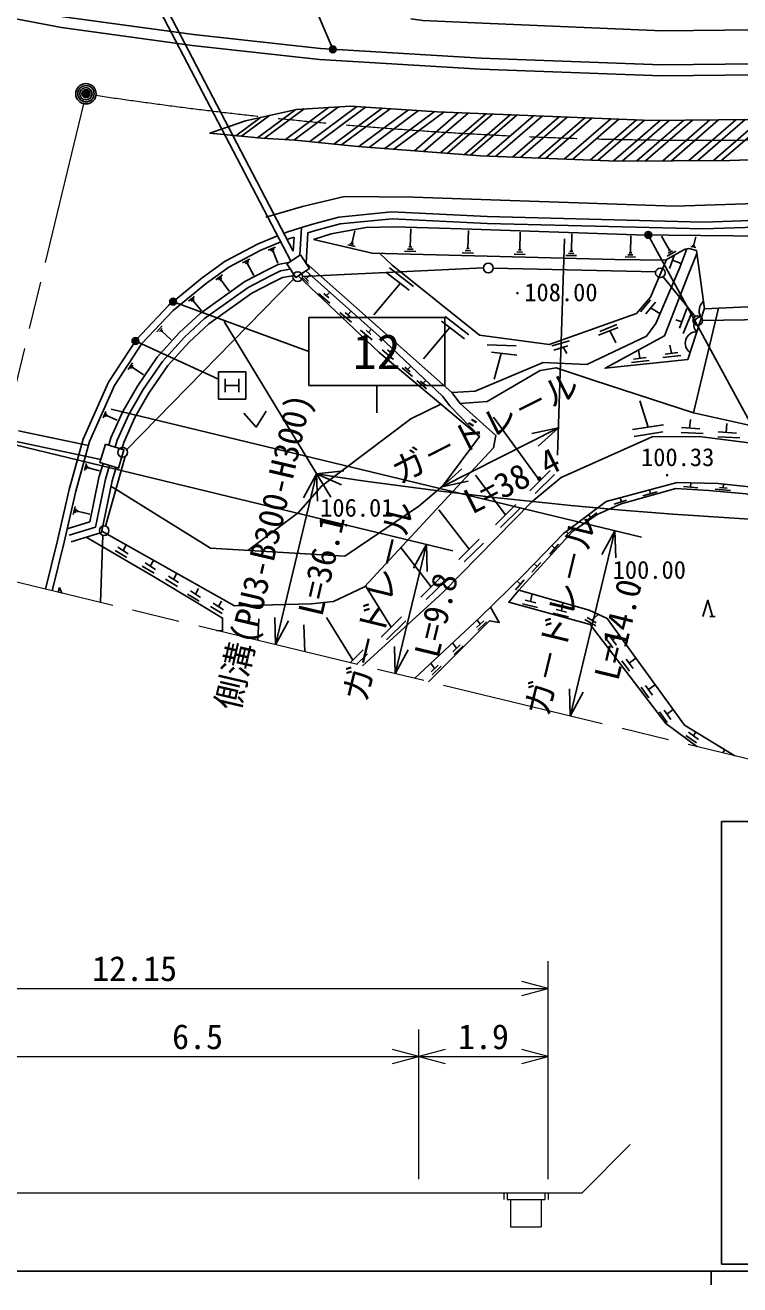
# Model space of a CAD drawing. Units: millimetres, scale not verified, with parts at other scales. Extents: x 40000 to 680000, y 20000 to 380000.
# Drawn here: x 117600 to 170100, y 204000 to 296528 of the extents above; entities that cross this region are included whole.
import ezdxf
from ezdxf.enums import TextEntityAlignment as Align

# ---------------------------------------------------------------- set-up
doc = ezdxf.new("R2010")
doc.units = ezdxf.units.MM
doc.header["$LTSCALE"] = 1000
doc.header["$PDMODE"] = 32
doc.header["$PDSIZE"] = 500
doc.linetypes.add('CHAIN', pattern=[18.5, 12, -1.5, 3.5, -1.5])
for name, color, linetype, lineweight in [('M-BGD', 7, 'Continuous', 25), ('M-BMK', 2, 'CHAIN', 13), ('M-BMK-SRVR', 3, 'Continuous', 25), ('M-STR-HTXT', 7, 'Continuous', 13), ('M-STR-STRC', 7, 'Continuous', 25), ('M-TTL-BAND', 7, 'Continuous', 25)]:
    doc.layers.add(name, color=color, linetype=linetype, lineweight=lineweight)
doc.styles.add('@ＭＳ ゴシック', font='')
doc.styles.add('ＭＳ ゴシック', font='')
doc.styles.get('@ＭＳ ゴシック').set_extended_font_data('@MS Gothic')
doc.styles.get('ＭＳ ゴシック').set_extended_font_data('MS Gothic')

msp = doc.modelspace()

# ---------------------------------------------------------------- linework, layer by layer
at = {"layer": 'M-BGD'}
for p, q in [((126602, 299343), (137105, 279199)), ((127196, 299287), (137291, 279924)), ((141963, 290551), (138501, 287976)), ((134875, 289747), (133073, 288407)), ((135540, 289896), (133483, 288367)), ((137481, 290333), (134678, 288249)), ((138084, 290379), (135167, 288209)), ((139890, 290486), (136716, 288125)), ((140616, 290529), (137338, 288091)), ((142605, 290509), (139114, 287913)), ((143816, 290431), (140270, 287794)), ((144415, 290393), (140841, 287735)), ((145751, 290307), (142119, 287606)), ((146505, 290258), (142862, 287549)), ((147672, 290183), (144013, 287461)), ((148365, 290150), (144681, 287410)), ((149442, 290105), (146196, 287294)), ((150133, 290077), (146861, 287243)), ((151432, 290023), (148112, 287148)), ((151931, 290002), (148592, 287111)), ((153225, 289949), (149838, 287016)), ((153725, 289928), (150320, 286979)), ((154946, 289878), (151514, 286906)), ((155576, 289852), (152148, 286883)), ((156829, 289800), (153405, 286836)), ((157407, 289777), (153986, 286814)), ((158711, 289723), (155296, 286765)), ((159238, 289701), (155825, 286745)), ((160613, 289644), (157206, 286694)), ((161216, 289619), (157812, 286671)), ((162506, 289566), (159107, 286623)), ((163087, 289542), (159690, 286601)), ((164252, 289528), (160824, 286559)), ((164899, 289534), (161453, 286550)), ((165980, 289545), (162528, 286556)), ((166630, 289552), (163175, 286559)), ((167901, 289564), (164438, 286566)), ((168537, 289571), (165071, 286569)), ((169810, 289583), (166337, 286576)), ((170492, 289590), (167015, 286579)), ((171638, 289602), (168155, 286586)), ((172247, 289608), (168760, 286589)), ((141620, 280556), (141819, 281418)), ((145889, 280247), (145923, 281580)), ((150126, 280133), (150160, 281447)), ((153931, 280029), (153965, 281320)), ((137352, 280963), (137291, 279924)), ((141840, 280279), (141302, 280403)), ((141730, 280418), (141461, 280480)), ((141688, 280541), (141553, 280572)), ((157226, 280824), (156711, 264944)), ((157723, 279925), (157755, 281193)), ((162062, 279813), (162085, 281048)), ((164933, 279996), (164351, 281026)), ((166767, 280374), (166673, 280397)), ((166720, 280386), (166868, 280985)), ((135455, 280009), (135991, 280231)), ((135634, 279957), (135901, 280068)), ((135745, 279878), (135879, 279933)), ((135812, 279905), (136167, 279048)), ((146297, 279903), (145464, 279924)), ((146093, 280075), (145676, 280085)), ((145993, 280244), (145785, 280249)), ((150528, 279793), (149706, 279815)), ((150327, 279963), (149916, 279974)), ((150228, 280130), (150023, 280135)), ((154327, 279695), (153520, 279716)), ((154129, 279862), (153726, 279872)), ((154032, 280026), (153831, 280031)), ((158111, 279598), (157318, 279618)), ((157917, 279761), (157521, 279771)), ((157822, 279922), (157624, 279927)), ((162443, 279497), (161671, 279511)), ((162252, 279655), (161866, 279662)), ((162159, 279811), (161966, 279815)), ((165401, 279921), (164757, 279557)), ((165167, 279959), (164845, 279777)), ((165014, 280042), (164853, 279951)), ((164925, 278667), (165277, 279621)), ((166870, 280189), (166496, 280282)), ((166795, 280287), (166608, 280334)), ((133568, 279065), (134098, 279344)), ((133756, 279029), (134021, 279169)), ((133878, 278958), (134010, 279028)), ((133944, 278993), (134390, 278146)), ((151271, 278695), (137965, 278074)), ((144368, 278693), (146118, 277334)), ((163922, 278416), (151977, 278680)), ((165148, 279273), (165796, 279020)), ((137316, 277865), (125055, 265342)), ((131597, 277825), (132103, 278187)), ((131796, 277815), (132049, 277996)), ((131932, 277759), (132058, 277849)), ((131995, 277804), (132574, 276995)), ((137958, 277983), (138417, 277550)), ((138120, 278017), (138418, 277720)), ((138239, 277899), (138527, 278222)), ((144110, 278361), (145799, 277053)), ((166819, 275131), (164458, 278039)), ((139139, 276819), (139989, 276101)), ((139544, 276818), (139903, 276496)), ((139723, 276657), (139978, 276926)), ((145153, 277554), (143211, 275244)), ((153754, 276818), (153781, 276871)), ((129602, 276244), (130041, 276605)), ((129785, 276246), (130004, 276427)), ((129912, 276204), (130021, 276294)), ((129967, 276249), (130545, 275547)), ((162815, 275482), (163542, 276361)), ((163199, 275326), (163901, 276189)), ((163550, 275758), (164236, 275349)), ((140710, 275421), (141561, 274702)), ((141115, 275419), (141474, 275097)), ((141295, 275258), (141547, 275525)), ((148453, 275130), (150202, 273771)), ((165404, 274893), (165832, 274732)), ((165658, 274269), (166207, 275729)), ((165948, 273870), (166572, 275435)), ((168539, 275730), (166704, 268045)), ((171992, 274911), (167364, 274840)), ((127272, 274010), (127672, 274433)), ((127457, 274036), (127657, 274247)), ((127591, 274009), (127691, 274114)), ((127641, 274062), (128318, 273421)), ((132210, 274772), (140051, 261853)), ((142235, 274127), (143085, 273409)), ((142640, 274126), (142998, 273804)), ((142819, 273965), (143037, 274195)), ((148804, 274326), (146863, 272016)), ((148195, 274798), (149884, 273490)), ((159717, 273761), (161163, 274329)), ((159810, 274028), (161074, 274545)), ((160556, 274090), (160994, 273199)), ((151528, 273042), (153662, 272977)), ((156282, 272969), (157590, 273346)), ((156445, 272668), (157468, 272983)), ((164970, 273035), (165075, 272433)), ((143815, 272690), (144666, 271972)), ((144220, 272689), (144579, 272366)), ((144400, 272528), (144603, 272742)), ((151853, 272501), (153730, 272293)), ((152577, 272420), (152058, 270522)), ((157126, 272878), (157391, 272402)), ((162295, 272005), (163232, 272129)), ((162659, 272669), (162764, 272067)), ((164444, 272124), (165759, 272264)), ((164606, 272371), (165544, 272495)), ((125173, 271246), (125488, 271728)), ((125348, 271304), (125505, 271544)), ((125483, 271301), (125562, 271421)), ((125523, 271361), (126293, 270856)), ((145284, 271361), (146051, 270715)), ((145486, 271397), (145892, 271071)), ((145689, 271234), (145928, 271486)), ((162133, 271758), (163448, 271898)), ((146362, 270418), (147092, 269808)), ((146640, 270388), (147023, 270056)), ((146832, 270222), (147035, 270436)), ((162767, 268924), (163356, 266991)), ((123323, 267686), (123531, 268155)), ((123469, 267762), (123573, 267997)), ((123589, 267779), (123641, 267896)), ((123615, 267838), (124366, 267505)), ((123919, 268329), (162874, 258922)), ((155419, 263060), (152013, 267725)), ((166466, 267574), (166413, 266933)), ((117100, 266724), (122250, 265642)), ((156776, 266943), (148197, 262614)), ((156776, 266943), (154818, 266535)), ((155284, 265611), (156776, 266943)), ((162227, 266817), (164485, 267165)), ((162343, 266326), (164437, 266658)), ((165798, 266612), (167408, 266538)), ((165817, 266982), (167166, 266871)), ((168509, 266669), (169857, 266559)), ((169157, 267262), (169105, 266620)), ((116860, 265692), (149017, 257927)), ((116935, 265941), (123164, 264633)), ((168489, 266300), (170099, 266225)), ((124951, 264853), (123499, 259737)), ((121949, 263815), (122093, 264333)), ((122089, 263916), (122161, 264175)), ((122210, 263952), (122246, 264081)), ((122228, 264017), (123057, 263786)), ((141001, 263784), (139013, 263563)), ((149688, 263947), (148197, 262614)), ((154672, 262313), (156167, 263807)), ((135983, 251014), (139013, 263563)), ((139013, 263563), (138057, 261806)), ((139063, 261563), (139013, 263563)), ((139013, 263563), (140845, 262760)), ((148197, 262614), (150155, 263022)), ((152889, 260566), (150673, 263467)), ((155059, 262127), (156479, 263513)), ((164751, 263452), (164779, 263505)), ((166485, 262594), (166494, 262912)), ((168885, 262542), (168913, 262817)), ((162985, 261961), (164034, 262245)), ((163455, 262394), (163532, 262109)), ((165959, 262636), (167011, 262551)), ((168289, 262451), (169423, 262337)), ((168599, 262572), (169171, 262512)), ((121130, 260586), (121263, 261164)), ((121279, 260704), (121346, 260993)), ((150207, 258038), (147991, 260939)), ((152142, 259819), (153637, 261313)), ((152528, 259633), (153949, 261019)), ((160867, 261338), (161780, 261639)), ((161310, 261819), (161409, 261517)), ((121411, 260749), (121445, 260894)), ((121428, 260822), (122354, 260608)), ((158865, 260146), (159587, 260703)), ((158990, 260569), (159148, 260365)), ((141176, 259761), (141203, 259814)), ((157267, 258960), (157766, 259432)), ((157353, 259340), (157502, 259182)), ((160930, 259392), (157644, 245783)), ((160930, 259392), (159973, 257635)), ((160980, 257392), (160930, 259392)), ((123306, 259058), (123140, 254115)), ((124417, 258182), (125169, 257703)), ((124793, 257943), (125023, 258351)), ((147073, 258397), (144778, 248890)), ((147422, 255261), (145206, 258162)), ((147073, 258397), (146117, 256640)), ((147123, 256397), (147073, 258397)), ((149459, 257291), (150954, 258785)), ((149846, 257105), (151267, 258491)), ((156145, 257677), (156792, 258403)), ((156292, 258299), (156519, 258097)), ((124198, 257946), (125077, 257426)), ((126195, 256797), (127075, 256277)), ((126415, 257033), (127167, 256554)), ((126791, 256793), (127021, 257202)), ((154832, 256338), (155479, 257064)), ((154990, 256950), (155206, 256758)), ((127902, 255824), (128782, 255304)), ((128122, 256060), (128874, 255581)), ((128498, 255821), (128728, 256229)), ((146675, 254514), (148170, 256008)), ((147061, 254329), (148482, 255714)), ((153617, 255053), (154264, 255779)), ((153746, 255691), (153991, 255473)), ((120120, 255225), (120029, 254866)), ((120288, 254804), (120120, 255225)), ((120323, 254795), (120281, 254820)), ((129514, 254740), (130393, 254221)), ((129733, 254977), (130485, 254498)), ((130109, 254737), (130339, 255146)), ((144495, 252309), (142604, 255345)), ((154839, 254749), (154726, 254193)), ((162745, 255160), (162773, 255213)), ((131203, 253824), (132082, 253305)), ((131422, 254061), (132174, 253582)), ((131798, 253821), (132028, 254230)), ((154126, 254032), (155241, 253764)), ((154338, 254283), (155114, 254104)), ((156601, 253595), (157377, 253416)), ((157102, 254062), (156989, 253506)), ((134686, 251327), (134765, 252931)), ((135933, 253013), (135983, 251014)), ((135983, 251014), (136940, 252770)), ((141679, 249893), (139740, 253007)), ((143747, 251562), (145242, 253056)), ((144134, 251376), (145555, 252762)), ((150759, 252277), (151286, 252783)), ((150805, 252833), (151023, 252530)), ((150842, 252076), (151498, 252710)), ((156389, 253344), (157504, 253076)), ((158715, 252875), (159529, 252399)), ((158894, 253008), (159543, 252615)), ((159219, 252812), (159703, 253250)), ((167897, 253101), (168291, 253101)), ((138135, 250494), (138066, 252471)), ((160742, 251384), (161239, 251744)), ((144728, 250889), (144778, 248890)), ((149003, 251155), (149289, 250756)), ((149026, 250503), (149552, 251009)), ((149108, 250302), (149764, 250937)), ((160202, 251551), (160762, 250781)), ((160531, 251676), (161029, 250983)), ((141474, 249688), (142427, 250640)), ((141947, 249573), (142739, 250346)), ((144778, 248890), (145734, 250646)), ((161432, 249838), (161991, 249068)), ((161761, 249964), (162258, 249270)), ((161971, 249671), (162469, 250031)), ((147400, 249662), (147681, 249270)), ((147418, 249017), (147945, 249523)), ((147500, 248816), (148157, 249450)), ((163178, 248016), (163675, 247323)), ((163388, 247723), (163885, 248084)), ((157594, 247782), (157644, 245783)), ((157644, 245783), (158600, 247539)), ((162848, 247891), (163408, 247121)), ((164537, 246210), (165034, 245517)), ((164747, 245918), (165213, 246255)), ((164208, 246085), (164767, 245315)), ((166141, 244353), (166917, 243815)), ((166321, 244587), (167072, 244055)), ((166697, 244321), (166871, 244609)), ((168846, 243078), (168992, 243319))]:
    msp.add_line(p, q, dxfattribs=at)
for points in [[(253803, 306423), (246895, 304832), (238544, 303105), (230243, 301373), (224154, 300427), (217673, 299442), (210195, 298475), (204662, 297764), (197993, 297131), (189422, 296598), (183695, 296265), (177341, 296146), (174591, 296217), (168993, 296154), (164387, 296114), (151187, 296682), (146815, 296876), (145937, 296990)], [(254977, 304127), (247428, 302389), (239052, 300658), (230691, 298912), (224534, 297956), (218021, 296966), (210515, 295996), (204939, 295279), (198189, 294638), (189572, 294103), (183791, 293766), (177332, 293645), (174572, 293717), (169017, 293654), (164352, 293614), (151087, 294100), (139295, 294808), (129970, 295835), (120406, 297145), (111484, 298838)], [(254828, 303272), (247599, 301608), (239215, 299874), (230834, 298125), (224656, 297165), (218132, 296174), (210618, 295202), (205028, 294484), (198252, 293840), (189620, 293304), (183821, 292967), (177330, 292845), (174567, 292917), (169025, 292854), (164340, 292814), (151048, 293301), (139227, 294010), (129872, 295041), (120277, 296356), (111326, 298054)], [(135281, 282417), (137964, 283212), (141050, 283932), (146130, 283891), (165322, 283241), (179425, 283702), (196671, 285308), (214999, 288185), (228846, 291111), (236659, 292756), (256784, 297257)], [(257085, 296331), (249438, 294305), (242265, 292630), (235764, 291261), (228512, 289788), (221463, 288140), (218520, 287726), (212472, 286553), (207271, 285593), (197809, 284213), (192123, 283477), (176602, 282366), (167400, 282070), (151550, 282467), (144538, 282812), (140651, 282422), (138799, 281930), (137894, 281660), (137775, 279640)], [(257242, 295848), (249549, 293818), (242374, 292142), (235865, 290771), (228619, 289300), (221555, 287648), (218602, 287233), (212565, 286062), (207352, 285100), (197877, 283717), (192173, 282979), (176628, 281867), (167402, 281570), (151532, 281967), (144551, 282311), (140740, 281928), (138934, 281448), (138373, 281281), (138241, 279036)], [(257400, 295364), (251298, 293561), (232913, 289642), (221774, 287115), (218973, 286633), (214056, 285727), (206286, 284337), (200301, 283466), (196900, 283004), (190732, 282312), (186000, 281910), (171993, 281021), (162489, 281134), (149678, 281563), (144727, 281718), (142634, 281656), (140089, 281204), (138770, 280780)], [(138770, 280780), (143095, 279785), (160922, 279325), (164632, 279256), (165723, 279874), (166085, 280067), (166348, 280113), (166922, 279971), (167515, 275682), (184975, 276495), (197065, 277666), (202072, 277964), (209778, 279670), (216478, 281161), (221624, 282245), (238320, 285718), (248883, 288068), (259368, 290374)], [(137894, 281660), (136812, 281316), (136607, 281235)], [(136140, 281051), (135549, 280818), (134706, 280456), (132295, 279186), (130604, 277975), (128139, 275946), (125778, 273450), (123713, 270295), (121863, 266118), (120837, 262431), (119971, 258674), (119086, 255094)], [(136372, 280605), (135739, 280355), (134921, 280004), (132558, 278760), (130909, 277578), (128481, 275580), (126172, 273138), (124153, 270055), (122335, 265949), (121322, 262308), (120457, 258558), (119572, 254976)], [(137352, 280963), (136980, 280845), (136840, 280790)], [(143632, 279771), (144556, 278900), (150977, 273749), (156096, 273084), (162504, 275352), (163537, 276553), (164721, 279307)], [(166214, 280089), (165683, 278730), (163925, 274624), (163233, 273685), (158861, 271599), (155646, 271748), (150663, 269654), (148938, 269536)], [(166950, 279769), (166283, 278113), (164571, 273711), (160197, 271329), (166280, 271979), (167508, 275730)], [(123219, 259367), (132969, 253877), (138605, 254020), (140258, 254206), (142537, 255272), (149325, 262622), (152003, 265470), (152170, 266397), (149565, 268737), (148938, 269536), (138241, 279036)], [(136941, 279090), (136190, 278953), (135358, 278533), (133729, 277696), (130457, 275361), (128941, 273959), (127295, 272142), (125843, 270022), (124770, 268161), (123897, 266214), (123735, 265681)], [(137078, 278607), (136351, 278474), (135585, 278087), (133990, 277268), (130773, 274973), (129297, 273607), (127688, 271832), (126267, 269755), (125216, 267933), (124366, 266039), (124214, 265536)], [(138225, 278491), (143625, 273669), (148267, 269267), (148793, 268578), (150986, 266314), (148290, 262694), (146528, 261193), (141074, 257526), (131220, 258103), (123904, 262658)], [(137377, 278153), (136512, 277995), (135812, 277642), (134251, 276840), (131089, 274584), (129653, 273255), (128081, 271521), (126690, 269489), (125662, 267705), (124835, 265863), (124693, 265392)], [(150986, 266314), (143604, 272477), (137664, 278121)], [(149565, 268737), (151538, 268883), (155439, 271173), (156613, 271366), (159392, 270428), (166704, 268045), (177277, 265709), (190861, 263658), (194335, 263273), (197025, 262876), (203534, 262751), (205236, 271507), (199824, 276456), (198513, 277752)], [(133956, 257943), (137677, 260730), (139360, 262670), (145930, 267622), (148142, 268689)], [(135300, 268183), (134578, 267009), (133653, 268030)], [(217494, 262499), (210397, 261974), (207719, 261767), (204176, 261713), (196380, 262085), (190046, 263055), (179153, 264571), (173895, 265452), (170406, 265905), (167102, 266319), (163658, 266289), (156974, 263309), (154818, 261525), (148284, 254854), (142382, 249468)], [(123325, 264324), (123019, 263313), (122340, 260050), (120682, 259532)], [(123804, 264180), (123504, 263190), (122770, 259660), (120831, 259055)], [(124283, 264036), (123989, 263066), (123199, 259270), (120980, 258578)], [(239332, 257212), (231186, 260803), (229406, 262085), (225988, 261767), (214605, 259219), (204255, 258212), (194833, 258907), (186259, 259885), (177753, 261380), (172658, 262433), (168501, 262859), (165491, 262939), (160292, 261547), (157144, 259182), (154243, 256175), (151002, 253017), (146202, 248546)], [(175884, 255299), (174964, 257027), (174171, 261251), (170565, 262091), (167832, 262350), (165390, 262489), (161379, 261357), (159615, 260588), (157815, 259324), (153861, 255029), (153129, 254148), (159118, 252502), (164654, 245231), (166937, 243539)], [(131647, 252061), (132098, 252050), (132101, 252976), (130396, 253993), (126910, 256110), (122089, 258924)], [(169745, 242861), (166039, 245115), (160367, 252950), (159039, 253550), (153861, 255029)], [(147227, 248298), (151714, 252775), (152426, 252645), (151787, 253782)], [(167385, 253101), (167739, 254282), (168094, 253101)]]:
    msp.add_lwpolyline(points, dxfattribs=at)
for points in [[(231493, 294891), (218870, 292099), (212441, 290916), (190025, 287828), (181693, 287102), (175811, 286817), (169359, 286592), (161107, 286548), (151038, 286924), (142043, 287611), (137436, 288086), (134973, 288220), (131173, 288594), (133781, 289501), (137539, 290346), (141497, 290581), (147877, 290170), (163600, 289521), (188240, 289769), (199194, 290481), (208283, 291463), (216870, 292541), (225401, 293833)], [(137822, 279671), (136814, 279007), (137479, 277999), (138486, 278663)], [(123501, 265751), (123092, 264394), (124449, 263985), (124858, 265343)]]:
    msp.add_lwpolyline(points, close=True, dxfattribs=at)
for centre, radius in [((151624, 278688), 353), ((164266, 278336), 353), ((137613, 278058), 353), ((153768, 276845), 42), ((153768, 276845), 37.8), ((153768, 276845), 25.2), ((153768, 276845), 12.6), ((167011, 274835), 353), ((124759, 265149), 353), ((164765, 263479), 42), ((164765, 263479), 37.8), ((164765, 263479), 25.2), ((164765, 263479), 12.6), ((123403, 259398), 353), ((141190, 259788), 42), ((141190, 259788), 37.8), ((141190, 259788), 25.2), ((141190, 259788), 12.6), ((162759, 255186), 42), ((162759, 255186), 37.8), ((162759, 255186), 25.2), ((162759, 255186), 12.6)]:
    msp.add_circle(centre, radius, dxfattribs=at)
for centre, radius, start, end in [((168042, 275542), 929, 130.64254, 206.59474), ((167366, 274497), 648, 103.88778, 229.28376), ((166926, 273171), 836, 88.79138, 234.97037), ((190161, 599694), 340000, 261.34797, 281.61784)]:
    msp.add_arc(centre, radius, start, end, dxfattribs=at)
at = {"layer": 'M-BMK'}
for p, q in [((121885, 290763), (113768, 257150)), ((177982, 240872), (61505, 268998))]:
    msp.add_line(p, q, dxfattribs=at)
msp.add_arc((167191, 588078), 300000, 261.49121, 276.433, dxfattribs=at)
at = {"layer": 'M-BMK-SRVR'}
for radius in [750, 600, 450, 300, 150, 100]:
    msp.add_circle((122061, 291492), radius, dxfattribs=at)
msp.add_point((122061, 291492), dxfattribs=at)
at = {"layer": 'M-STR-HTXT'}
for p, q in [((156015, 211764), (156015, 227764)), ((156015, 225764), (154083, 226282)), ((95265, 225764), (156015, 225764)), ((154083, 225247), (156015, 225764)), ((146515, 211764), (146515, 222764)), ((146515, 220764), (144583, 221282)), ((148447, 221282), (146515, 220764)), ((156015, 220764), (154083, 221282)), ((114015, 220764), (146515, 220764)), ((144583, 220247), (146515, 220764)), ((146515, 220764), (156015, 220764)), ((146515, 220764), (148447, 220247)), ((154083, 220247), (156015, 220764)), ((158515, 210764), (162050, 214300)), ((114015, 210764), (146515, 210764)), ((146515, 210764), (156015, 210764)), ((152765, 210764), (152765, 210264)), ((153015, 210764), (153015, 210264)), ((153015, 210264), (155765, 210264)), ((153265, 210264), (153265, 208264)), ((155515, 210264), (155515, 208264)), ((155765, 210764), (155765, 210264)), ((156015, 210764), (158515, 210764)), ((156015, 210764), (156015, 210264)), ((153265, 208264), (155515, 208264))]:
    msp.add_line(p, q, dxfattribs=at)
at = {"layer": 'M-STR-STRC'}
for p, q in [((140143, 294891), (136759, 302830)), ((175082, 259564), (163449, 280992)), ((128606, 276163), (138427, 272553)), ((138427, 275053), (148427, 275053)), ((138427, 275053), (138427, 270053)), ((148427, 275053), (148427, 270053)), ((125834, 273264), (131802, 270521)), ((131802, 271061), (131802, 269061)), ((133802, 271061), (131802, 271061)), ((132302, 270561), (132302, 269561)), ((133302, 270561), (133302, 269561)), ((133802, 269061), (133802, 271061)), ((132302, 270061), (133302, 270061)), ((138427, 270053), (148427, 270053)), ((143427, 270053), (143427, 268053)), ((131802, 269061), (133802, 269061)), ((168755, 238022), (168755, 205522)), ((181255, 238022), (168755, 238022)), ((181255, 205522), (168755, 205522))]:
    msp.add_line(p, q, dxfattribs=at)
for centre, radius in [((140201, 294753), 150), ((140201, 294753), 120), ((140201, 294753), 90), ((140201, 294753), 60), ((140201, 294753), 30), ((163378, 281124), 150), ((163378, 281124), 120), ((163378, 281124), 90), ((163378, 281124), 60), ((163378, 281124), 30), ((128465, 276214), 150), ((128465, 276214), 120), ((128465, 276214), 90), ((128465, 276214), 60), ((128465, 276214), 30), ((125698, 273326), 150), ((125698, 273326), 120), ((125698, 273326), 90), ((125698, 273326), 60), ((125698, 273326), 30)]:
    msp.add_circle(centre, radius, dxfattribs=at)
for p in [(140201, 294753), (163378, 281124), (128465, 276214), (125698, 273326)]:
    msp.add_point(p, dxfattribs=at)
at = {"layer": 'M-TTL-BAND'}
for p, q in [((40000, 205000), (579000, 205000)), ((168000, 205000), (168000, 204000))]:
    msp.add_line(p, q, dxfattribs=at)

# ---------------------------------------------------------------- texts
at = {"layer": 'M-BGD', "style": 'ＭＳ ゴシック'}
for s, p in [('108.00', (154264, 275853)), ('100.33', (162840, 263743)), ('106.01', (139269, 260028)), ('100.00', (160757, 255463))]:
    msp.add_text(s, height=1320, dxfattribs=at).set_placement(p, align=Align.BOTTOM_LEFT)
for s, rotation, p in [('ガ－ドレ－ル', 26.776, (152036, 265672)), ('側溝(PU3-B300-H300)', 76.939, (136524, 257514)), ('ガ－ドレ－ル', 76.424, (144953, 253878)), ('ガ－ドレ－ル', 76.424, (158315, 252822))]:
    msp.add_text(s, height=1833, rotation=rotation, dxfattribs=at).set_placement(p, align=Align.BOTTOM_CENTER)
at = {"layer": 'M-BGD', "style": '@ＭＳ ゴシック'}
for s, rotation, p in [('L=38.4', 26.776, (152937, 263886)), ('L=36.1', 76.939, (138472, 257062)), ('L=9.8', 76.424, (146898, 253409)), ('L=14.0', 76.424, (160259, 252353))]:
    msp.add_text(s, height=1833, rotation=rotation, dxfattribs=at).set_placement(p, align=Align.TOP_CENTER)
at = {"layer": 'M-STR-HTXT', "style": 'ＭＳ ゴシック'}
for s, p in [('12.15', (125640, 225764)), ('6.5', (130265, 220764)), ('1.9', (151265, 220764))]:
    msp.add_text(s, height=1833, dxfattribs=at).set_placement(p, align=Align.BOTTOM_CENTER)
at = {"layer": 'M-STR-STRC', "style": 'ＭＳ ゴシック'}
msp.add_text('12', height=2566, dxfattribs=at).set_placement((143427, 272553), align=Align.MIDDLE_CENTER)

doc.saveas('drawing.dxf')
